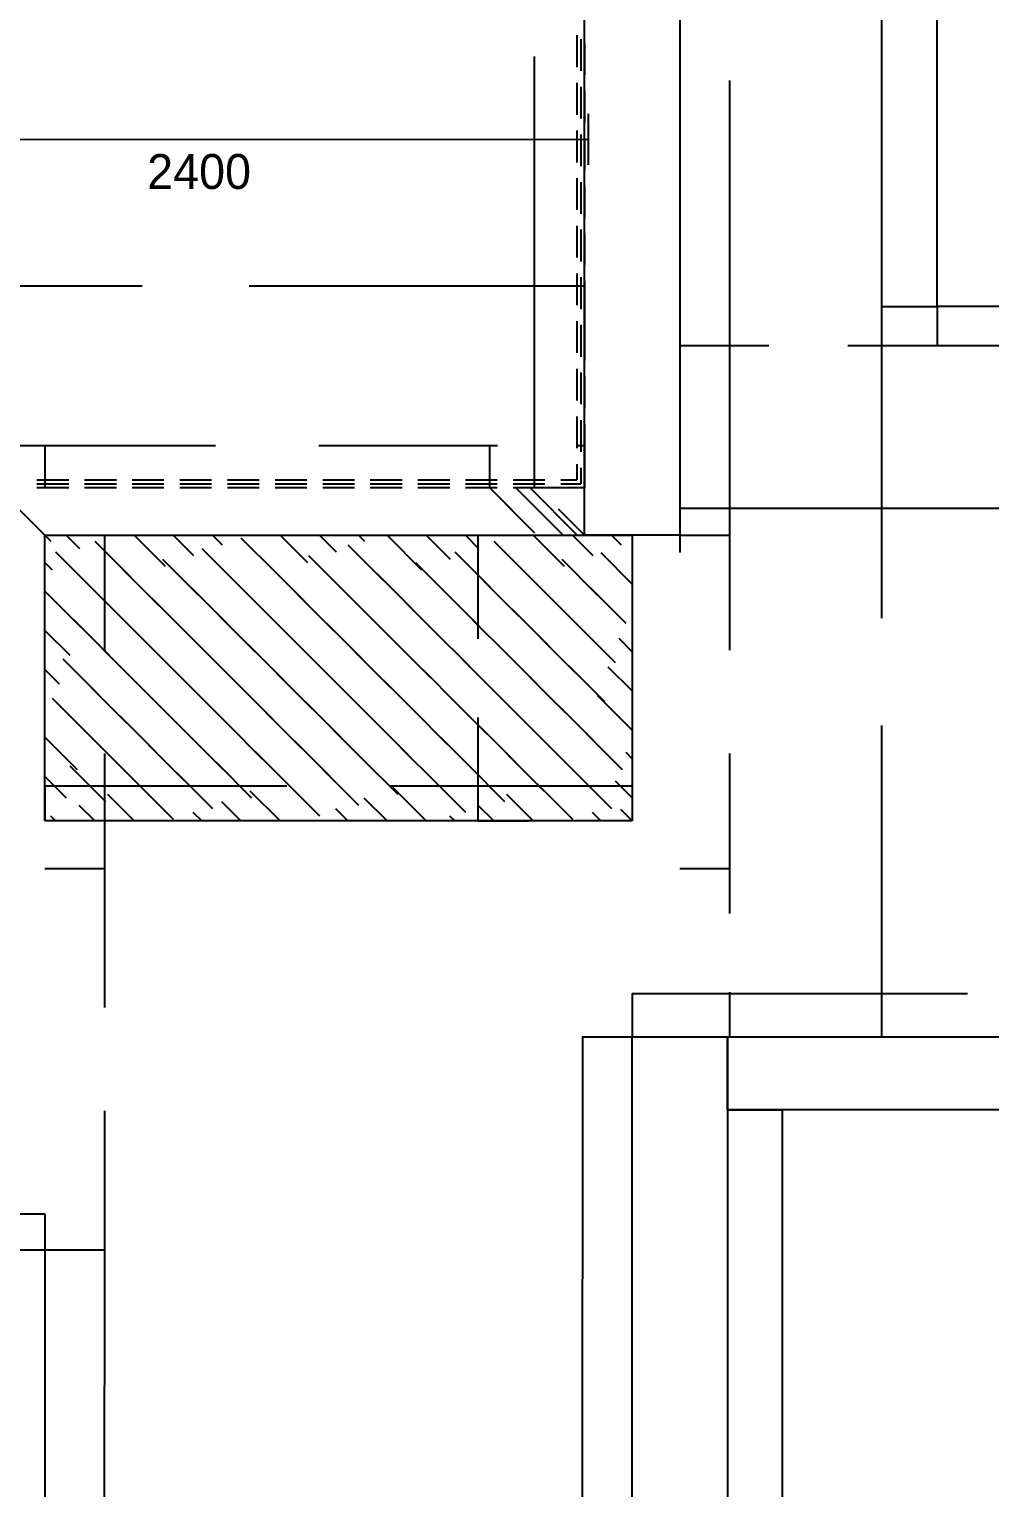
# Model space of a CAD drawing. Header units: metres. Extents: x -20.8 to 16.7, y -14.9 to 14.7.
# Drawn here: x -10.861 to -7.835, y -9.082 to -4.487 of the extents above; entities that cross this region are included whole.
import ezdxf
from ezdxf.enums import TextEntityAlignment as Align

# ---------------------------------------------------------------- set-up
doc = ezdxf.new("R2010")
doc.units = ezdxf.units.M
for name, color, linetype in [('CAD_DIM_TEXT', 3, 'Continuous'), ('CAD_DIM_WALL_TO_WALL', 1, 'Continuous'), ('CAD_PLAN_WALLS', 8, 'Continuous')]:
    doc.layers.add(name, color=color, linetype=linetype)

msp = doc.modelspace()

# ---------------------------------------------------------------- linework, layer by layer
at = {"layer": 'CAD_DIM_WALL_TO_WALL'}
for p, q in [((-9.1007, -4.7546), (-9.1006, -4.9146)), ((-9.1007, -4.8346), (-11.5515, -4.8371))]:
    msp.add_line(p, q, dxfattribs=at)
at = {"layer": 'CAD_PLAN_WALLS'}
for p, q in [((-8.0011, -5.3612), (-8.0011, -2.7306)), ((-9.1114, -6.0814), (-9.1113, -3.8309)), ((-8.8113, -3.8309), (-8.8113, -6.0814)), ((-8.1755, -4.2898), (-8.1755, -5.3612)), ((-9.1354, -4.5068), (-9.1354, -4.6068)), ((-9.1234, -4.5188), (-9.1234, -4.6189)), ((-9.1234, -4.5188), (-9.1234, -4.6188)), ((-9.1114, -4.531), (-9.1114, -4.631)), ((-9.2701, -4.5738), (-9.2701, -5.9313)), ((-9.1354, -4.6568), (-9.1354, -4.7568)), ((-9.1234, -4.6688), (-9.1234, -4.7688)), ((-9.1234, -4.6689), (-9.1234, -4.7689)), ((-9.1114, -4.681), (-9.1114, -4.781)), ((-8.6549, -4.6488), (-8.655, -6.0814)), ((-9.1354, -4.8069), (-9.1354, -4.9069)), ((-9.1234, -4.8189), (-9.1234, -4.9189)), ((-9.1234, -4.8189), (-9.1234, -4.9189)), ((-9.1114, -4.831), (-9.1114, -4.9311)), ((-9.1354, -4.9569), (-9.1354, -5.0569)), ((-9.1234, -4.9689), (-9.1234, -5.069)), ((-9.1234, -4.9689), (-9.1234, -5.0689)), ((-9.1114, -4.9811), (-9.1114, -5.0811)), ((-9.1354, -5.1069), (-9.1354, -5.2069)), ((-9.1234, -5.1189), (-9.1234, -5.2189)), ((-9.1234, -5.119), (-9.1234, -5.219)), ((-9.1114, -5.1311), (-9.1114, -5.2311)), ((-9.1354, -5.257), (-9.1354, -5.357)), ((-9.1234, -5.269), (-9.1234, -5.369)), ((-9.1234, -5.269), (-9.1234, -5.369)), ((-9.1114, -5.2811), (-9.1114, -5.3812)), ((-11.562, -5.2957), (-10.5055, -5.2957)), ((-10.1678, -5.2957), (-9.1113, -5.2957)), ((-9.1114, -5.2957), (-9.1114, -5.4865)), ((-8.1755, -5.3611), (-8.1756, -6.3426)), ((-8.1756, -5.3612), (-8.0011, -5.3612)), ((-8.1756, -5.3612), (-8.0011, -5.3612)), ((-8.0011, -5.3612), (-8.0011, -5.4843)), ((-8.0011, -5.3612), (-8.0011, -5.4843)), ((-7.7011, -5.3612), (-8.0011, -5.3612)), ((-9.1354, -5.407), (-9.1354, -5.507)), ((-9.1234, -5.419), (-9.1234, -5.5191)), ((-9.1234, -5.419), (-9.1234, -5.519)), ((-9.1114, -5.4312), (-9.1114, -5.5312)), ((-8.8114, -5.4843), (-8.5305, -5.4843)), ((-8.8113, -5.4842), (-8.8113, -5.5112)), ((-8.282, -5.4843), (-8.0011, -5.4843)), ((-8.0012, -5.4843), (-6.1258, -5.4843)), ((-9.1354, -5.557), (-9.1354, -5.657)), ((-9.1234, -5.569), (-9.1234, -5.669)), ((-9.1234, -5.5691), (-9.1234, -5.6691)), ((-9.1114, -5.5812), (-9.1114, -5.6812)), ((-9.1354, -5.7071), (-9.1354, -5.8071)), ((-9.1234, -5.7191), (-9.1234, -5.8191)), ((-9.1234, -5.7191), (-9.1234, -5.8191)), ((-9.1114, -5.7312), (-9.1114, -5.8313)), ((-11.0631, -5.7991), (-10.8117, -5.7991)), ((-10.8118, -5.7991), (-10.8118, -5.9313)), ((-10.8118, -5.7991), (-10.2742, -5.7991)), ((-10.8118, -5.7991), (-10.8118, -5.9313)), ((-9.949, -5.7991), (-9.4114, -5.7992)), ((-9.4114, -5.7991), (-9.4115, -5.9313)), ((-9.4114, -5.7991), (-9.4115, -5.9313)), ((-9.4115, -5.7992), (-9.3855, -5.7992)), ((-9.1373, -5.7992), (-9.1113, -5.7992)), ((-9.1114, -5.7991), (-9.1114, -5.9313)), ((-9.1354, -5.8571), (-9.1354, -5.9073)), ((-9.1234, -5.8691), (-9.1234, -5.9193)), ((-9.1234, -5.8691), (-9.1234, -5.9193)), ((-10.8368, -5.9073), (-10.7368, -5.9073)), ((-10.8368, -5.9193), (-10.7367, -5.9193)), ((-10.8368, -5.9193), (-10.7368, -5.9193)), ((-10.6867, -5.9073), (-10.5867, -5.9073)), ((-10.6867, -5.9193), (-10.5867, -5.9193)), ((-10.6867, -5.9193), (-10.5867, -5.9193)), ((-10.5367, -5.9073), (-10.4367, -5.9073)), ((-10.5367, -5.9193), (-10.4367, -5.9193)), ((-10.5367, -5.9193), (-10.4367, -5.9193)), ((-10.3867, -5.9073), (-10.2867, -5.9073)), ((-10.3867, -5.9193), (-10.2866, -5.9193)), ((-10.3867, -5.9193), (-10.2867, -5.9193)), ((-10.2366, -5.9073), (-10.1366, -5.9073)), ((-10.2366, -5.9193), (-10.1366, -5.9193)), ((-10.2366, -5.9193), (-10.1366, -5.9193)), ((-10.0866, -5.9073), (-9.9866, -5.9073)), ((-10.0866, -5.9193), (-9.9866, -5.9193)), ((-10.0866, -5.9193), (-9.9866, -5.9193)), ((-9.9366, -5.9073), (-9.8366, -5.9073)), ((-9.9366, -5.9193), (-9.8365, -5.9193)), ((-9.9366, -5.9193), (-9.8366, -5.9193)), ((-9.7865, -5.9073), (-9.6865, -5.9073)), ((-9.7865, -5.9193), (-9.6865, -5.9193)), ((-9.7865, -5.9193), (-9.6865, -5.9193)), ((-9.6365, -5.9073), (-9.5365, -5.9073)), ((-9.6365, -5.9193), (-9.5365, -5.9193)), ((-9.6365, -5.9193), (-9.5365, -5.9193)), ((-9.4865, -5.9073), (-9.3865, -5.9073)), ((-9.4865, -5.9193), (-9.3864, -5.9193)), ((-9.4865, -5.9193), (-9.3865, -5.9193)), ((-9.3364, -5.9073), (-9.2364, -5.9073)), ((-9.3364, -5.9193), (-9.2364, -5.9193)), ((-9.3364, -5.9193), (-9.2364, -5.9193)), ((-9.1864, -5.9073), (-9.1354, -5.9073)), ((-9.1864, -5.9193), (-9.1234, -5.9193)), ((-9.1864, -5.9193), (-9.1234, -5.9193)), ((-9.1114, -5.8813), (-9.1114, -5.9313)), ((-10.9461, -5.9469), (-10.8118, -6.0813)), ((-10.8368, -5.9313), (-10.7367, -5.9313)), ((-10.6867, -5.9313), (-10.5867, -5.9313)), ((-10.5367, -5.9313), (-10.4367, -5.9313)), ((-10.3867, -5.9313), (-10.2866, -5.9313)), ((-10.2366, -5.9313), (-10.1366, -5.9313)), ((-10.0866, -5.9313), (-9.9866, -5.9313)), ((-9.9366, -5.9313), (-9.8365, -5.9313)), ((-9.7865, -5.9313), (-9.6865, -5.9313)), ((-9.6365, -5.9313), (-9.5365, -5.9313)), ((-9.4865, -5.9313), (-9.3864, -5.9313)), ((-9.4115, -5.9313), (-9.314, -6.0287)), ((-9.4115, -5.9313), (-9.2691, -6.0736)), ((-9.3364, -5.9313), (-9.2364, -5.9313)), ((-9.3293, -5.9313), (-9.1793, -6.0813)), ((-9.2844, -5.9313), (-9.1344, -6.0813)), ((-9.2702, -5.9313), (-9.1114, -5.9313)), ((-9.1864, -5.9313), (-9.1114, -5.9313)), ((-10.9012, -5.9918), (-10.8118, -6.0813)), ((-9.1946, -5.9981), (-9.1114, -6.0813)), ((-8.8114, -5.9957), (-7.2593, -5.9958)), ((-8.8113, -5.9957), (-8.8113, -6.1363)), ((-9.1497, -6.043), (-9.1114, -6.0813)), ((-10.8118, -6.0813), (-10.6244, -6.0813)), ((-10.8118, -6.0813), (-10.7926, -6.1004)), ((-10.8118, -6.0813), (-8.9614, -6.0813)), ((-10.8118, -6.9815), (-10.8118, -6.0813)), ((-10.7443, -6.0813), (-10.7028, -6.1228)), ((-10.6545, -6.1003), (-10.5422, -6.2126)), ((-10.6245, -6.0812), (-10.6245, -6.4438)), ((-10.531, -6.0813), (-10.4333, -6.1789)), ((-10.4075, -6.0813), (-10.3435, -6.1453)), ((-10.284, -6.0813), (-10.2537, -6.1116)), ((-10.1941, -6.0891), (-10.0819, -6.2014)), ((-10.0706, -6.0813), (-9.9842, -6.1677)), ((-9.9471, -6.0813), (-9.8944, -6.134)), ((-9.8236, -6.0813), (-9.8046, -6.1004)), ((-9.7338, -6.0813), (-9.6249, -6.1902)), ((-9.6103, -6.0813), (-9.5351, -6.1565)), ((-9.4868, -6.0813), (-9.4453, -6.1228)), ((-9.4473, -6.0813), (-9.2885, -6.0813)), ((-9.4473, -6.0813), (-9.4473, -6.4073)), ((-9.397, -6.1004), (-9.2847, -6.2126)), ((-9.2735, -6.0813), (-9.1758, -6.179)), ((-9.15, -6.0813), (-9.086, -6.1453)), ((-8.8113, -6.0814), (-9.1114, -6.0814)), ((-9.0264, -6.0813), (-8.9962, -6.1116)), ((-8.9614, -6.0813), (-8.9614, -6.9815)), ((-8.8113, -6.0813), (-8.6549, -6.0813)), ((-8.8113, -6.0813), (-8.6549, -6.0813)), ((-8.655, -6.0813), (-8.655, -6.4439)), ((-10.778, -6.134), (-10.6657, -6.2463)), ((-10.4411, -6.1565), (-10.3289, -6.2688)), ((-10.3176, -6.1228), (-10.2054, -6.2351)), ((-9.9808, -6.1453), (-9.8685, -6.2575)), ((-9.8573, -6.1116), (-9.745, -6.2239)), ((-9.5205, -6.134), (-9.4082, -6.2463)), ((-9.1836, -6.1565), (-9.0714, -6.2688)), ((-9.0601, -6.1363), (-8.9614, -6.2351)), ((-10.8118, -6.1677), (-10.7892, -6.1903)), ((-10.5647, -6.1902), (-10.4524, -6.3024)), ((-10.1043, -6.1789), (-9.992, -6.2912)), ((-9.7675, -6.2014), (-9.6552, -6.3137)), ((-9.644, -6.1677), (-9.5317, -6.28)), ((-9.3071, -6.1902), (-9.1949, -6.3025)), ((-10.6882, -6.2238), (-10.5759, -6.3361)), ((-10.3513, -6.2463), (-10.2391, -6.3586)), ((-10.2278, -6.2126), (-10.1155, -6.3249)), ((-9.891, -6.2351), (-9.7787, -6.3474)), ((-9.4306, -6.2239), (-9.3184, -6.3362)), ((-9.0938, -6.2463), (-8.9815, -6.3586)), ((-10.8117, -6.2575), (-10.6994, -6.3698)), ((-10.4748, -6.28), (-10.3626, -6.3923)), ((-10.0145, -6.2688), (-9.9022, -6.381)), ((-9.6777, -6.2912), (-9.5654, -6.4035)), ((-9.5542, -6.2576), (-9.4419, -6.3698)), ((-9.2173, -6.28), (-9.105, -6.3923)), ((-10.5983, -6.3137), (-10.4861, -6.4259)), ((-10.2615, -6.3361), (-10.1492, -6.4484)), ((-10.138, -6.3024), (-10.0257, -6.4147)), ((-9.8012, -6.3249), (-9.6889, -6.4372)), ((-9.3408, -6.3137), (-9.2286, -6.426)), ((-10.8118, -6.381), (-10.7331, -6.4597)), ((-10.7218, -6.3473), (-10.6096, -6.4596)), ((-10.385, -6.3698), (-10.2727, -6.4821)), ((-9.9247, -6.3586), (-9.8124, -6.4709)), ((-9.5878, -6.3811), (-9.4756, -6.4933)), ((-9.4643, -6.3474), (-9.3521, -6.4597)), ((-9.1275, -6.3698), (-9.0152, -6.4821)), ((-10.5085, -6.4035), (-10.3962, -6.5158)), ((-10.1717, -6.426), (-10.0594, -6.5382)), ((-10.0482, -6.3923), (-9.9359, -6.5046)), ((-9.7113, -6.4147), (-9.5991, -6.527)), ((-9.251, -6.4035), (-9.1387, -6.5158)), ((-9.004, -6.4058), (-8.9614, -6.4484)), ((-10.7555, -6.4708), (-10.6433, -6.5831)), ((-10.632, -6.4372), (-10.5198, -6.5494)), ((-10.2952, -6.4596), (-10.1829, -6.5719)), ((-9.8349, -6.4484), (-9.7226, -6.5607)), ((-9.498, -6.4709), (-9.3857, -6.5832)), ((-9.3745, -6.4372), (-9.2622, -6.5495)), ((-10.8118, -6.5045), (-10.7668, -6.5495)), ((-10.4187, -6.4933), (-10.3064, -6.6056)), ((-10.0819, -6.5158), (-9.9696, -6.6281)), ((-9.9584, -6.4821), (-9.8461, -6.5944)), ((-9.6215, -6.5046), (-9.5093, -6.6168)), ((-9.1612, -6.4933), (-9.0489, -6.6056)), ((-9.0377, -6.4956), (-8.9614, -6.5719)), ((-10.6657, -6.5607), (-10.5534, -6.673)), ((-10.5422, -6.527), (-10.4299, -6.6393)), ((-10.2054, -6.5495), (-10.0931, -6.6617)), ((-9.745, -6.5382), (-9.6328, -6.6505)), ((-9.4082, -6.5607), (-9.2959, -6.673)), ((-9.2847, -6.527), (-9.1724, -6.6393)), ((-10.7892, -6.5944), (-10.6769, -6.7066)), ((-10.3289, -6.5831), (-10.2166, -6.6954)), ((-9.992, -6.6056), (-9.8798, -6.7179)), ((-9.8685, -6.5719), (-9.7563, -6.6842)), ((-9.5317, -6.5944), (-9.4194, -6.7067)), ((-9.0714, -6.5854), (-8.9614, -6.6954)), ((-10.5759, -6.6505), (-10.4636, -6.7628)), ((-10.4524, -6.6168), (-10.3401, -6.7291)), ((-10.1156, -6.6393), (-10.0033, -6.7516)), ((-9.7787, -6.6617), (-9.6664, -6.774)), ((-9.6552, -6.6281), (-9.5429, -6.7403)), ((-9.4473, -6.6556), (-9.4473, -6.9816)), ((-9.3184, -6.6505), (-9.2061, -6.7628)), ((-9.1949, -6.6168), (-9.0826, -6.7291)), ((-10.6994, -6.6842), (-10.5871, -6.7965)), ((-10.3626, -6.7066), (-10.2503, -6.8189)), ((-10.2391, -6.673), (-10.1268, -6.7852)), ((-9.9022, -6.6954), (-9.79, -6.8077)), ((-9.4419, -6.6842), (-9.3296, -6.7965)), ((-9.1051, -6.7067), (-8.9928, -6.819)), ((-8.1756, -6.6803), (-8.1756, -7.6617)), ((-10.8118, -6.7179), (-10.7106, -6.819)), ((-10.4861, -6.7403), (-10.3738, -6.8526)), ((-10.0257, -6.7291), (-9.9135, -6.8414)), ((-9.6889, -6.7516), (-9.5766, -6.8639)), ((-9.5654, -6.7179), (-9.4531, -6.8302)), ((-9.2286, -6.7404), (-9.1163, -6.8526)), ((-10.6245, -6.769), (-10.6245, -7.1316)), ((-10.6096, -6.774), (-10.4973, -6.8863)), ((-10.2727, -6.7965), (-10.1605, -6.9087)), ((-10.1492, -6.7628), (-10.037, -6.8751)), ((-9.8124, -6.7853), (-9.7001, -6.8975)), ((-9.3521, -6.774), (-9.2398, -6.8863)), ((-8.9816, -6.7651), (-8.9614, -6.7853)), ((-8.655, -6.769), (-8.655, -7.1316)), ((-10.8118, -6.8414), (-10.7443, -6.9088)), ((-10.7331, -6.8077), (-10.6208, -6.92)), ((-10.3963, -6.8301), (-10.284, -6.9424)), ((-9.9359, -6.8189), (-9.8236, -6.9312)), ((-9.5991, -6.8414), (-9.4868, -6.9537)), ((-9.4756, -6.8077), (-9.3633, -6.92)), ((-9.1387, -6.8302), (-9.0265, -6.9425)), ((-10.8118, -6.8703), (-10.8118, -6.9815)), ((-10.8118, -6.8704), (-10.0492, -6.8704)), ((-10.5198, -6.8638), (-10.4075, -6.9761)), ((-10.1659, -6.8863), (-10.0707, -6.9815)), ((-10.0594, -6.8526), (-9.9471, -6.9649)), ((-9.724, -6.8704), (-8.9613, -6.8704)), ((-9.7167, -6.8751), (-9.6103, -6.9815)), ((-9.2622, -6.8639), (-9.15, -6.9761)), ((-9.0152, -6.8549), (-8.9614, -6.9088)), ((-8.9614, -6.8704), (-8.9614, -6.9815)), ((-10.7048, -6.9312), (-10.6545, -6.9815)), ((-10.615, -6.8975), (-10.531, -6.9815)), ((-10.2557, -6.92), (-10.1942, -6.9815)), ((-9.8066, -6.9088), (-9.7338, -6.9815)), ((-9.4473, -6.9312), (-9.397, -6.9815)), ((-9.3575, -6.8975), (-9.2735, -6.9815)), ((-8.9614, -6.9815), (-10.8118, -6.9815)), ((-10.7946, -6.9649), (-10.778, -6.9815)), ((-10.3455, -6.9537), (-10.3177, -6.9815)), ((-9.8964, -6.9424), (-9.8573, -6.9815)), ((-9.5371, -6.9649), (-9.5205, -6.9815)), ((-9.4473, -6.9815), (-9.2885, -6.9815)), ((-9.088, -6.9537), (-9.0602, -6.9815)), ((-8.9982, -6.9447), (-8.9614, -6.9815)), ((-10.8118, -7.1315), (-10.6245, -7.1315)), ((-10.7277, -7.1315), (-10.6245, -7.1316)), ((-10.6245, -7.1315), (-10.6245, -7.5691)), ((-8.8113, -7.1316), (-8.655, -7.1316)), ((-8.8113, -7.1316), (-8.655, -7.1316)), ((-8.655, -7.1315), (-8.655, -7.2725)), ((-8.9614, -7.5244), (-8.9614, -7.6617)), ((-8.9614, -7.5244), (-7.905, -7.5245)), ((-8.655, -7.5208), (-8.655, -7.6617)), ((-9.1185, -7.6616), (-9.1186, -9.667)), ((-9.1186, -7.6617), (-8.9614, -7.6617)), ((-8.9615, -12.0127), (-8.9614, -7.6617)), ((-8.9614, -7.6617), (-8.6613, -7.6617)), ((-8.8114, -7.6617), (-8.655, -7.6617)), ((-8.6613, -7.6617), (-8.6614, -12.0127)), ((-8.6613, -7.6617), (-7.061, -7.6618)), ((-8.6613, -7.8918), (-8.6613, -7.6617)), ((-8.1757, -7.6617), (-8.0012, -7.6617)), ((-10.6245, -7.8943), (-10.6245, -8.3319)), ((-8.6613, -7.8917), (-8.4889, -7.8917)), ((-7.061, -7.8918), (-8.6613, -7.8918)), ((-8.4889, -7.8917), (-8.489, -9.7093)), ((-11.1418, -8.2188), (-10.8118, -8.2188)), ((-11.1418, -8.2188), (-10.8118, -8.2188)), ((-10.8118, -8.2187), (-10.8118, -8.3318)), ((-10.8118, -8.2187), (-10.8118, -8.3318)), ((-11.1119, -8.3318), (-10.8118, -8.3318)), ((-10.8118, -8.3318), (-10.8119, -12.6578)), ((-10.8118, -8.3318), (-10.6245, -8.3318)), ((-10.8118, -8.3318), (-10.6245, -8.3318)), ((-10.6245, -8.3318), (-10.6246, -10.324))]:
    msp.add_line(p, q, dxfattribs=at)

# ---------------------------------------------------------------- texts
at = {"layer": 'CAD_DIM_TEXT'}
msp.add_text('2400', height=0.11, rotation=0.0566, dxfattribs=at).set_placement((-10.326, -4.9358), align=Align.MIDDLE_CENTER)

doc.saveas('drawing.dxf')
